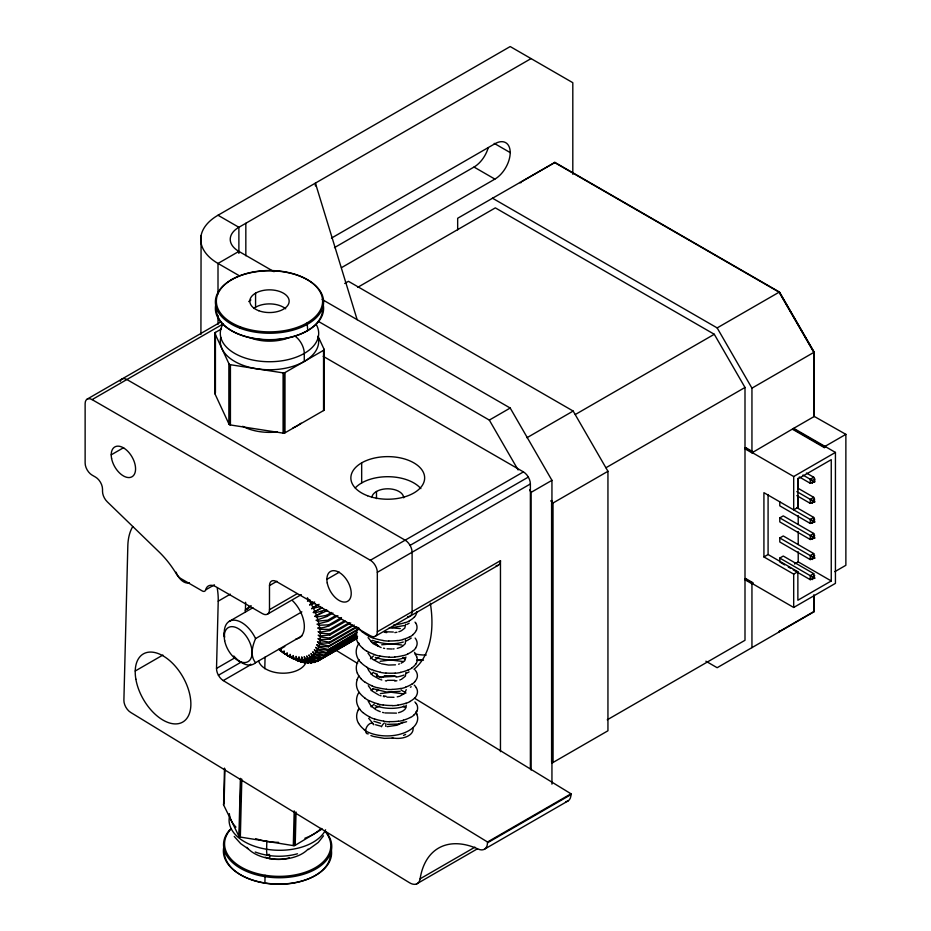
<?xml version="1.0" encoding="UTF-8"?>
<svg xmlns="http://www.w3.org/2000/svg" width="931" height="931" viewBox="0 0 931 931"><rect width="100%" height="100%" fill="white"/><g stroke="black" fill="none" stroke-linecap="round" stroke-linejoin="round"><path stroke-width="1.4" d="M200.921 334.427L201.084 235.531M132.726 526.597A63.948 36.926 60 0 0 127.826 545.938L123.893 700.24A9.834 5.679 60 0 0 130.643 712.401L409.524 882.751A14.756 8.519 60 0 0 420.114 878.817A93.461 53.963 60 0 1 478.185 849.06A14.756 8.519 60 0 0 487.495 842.811L487.518 841.996L223.265 680.584A9.834 5.679 60 0 1 216.516 668.423L218.226 601.158A63.948 36.926 60 0 0 217.284 588.38M322.266 828.927L295.197 845.313A1.967 1.164 1.5 0 1 293.312 845.616L240.338 837.074A1.967 1.164 1.5 0 1 238.918 836.247L223.603 804.908L224.499 768.11M224.953 769.041L224.068 803.779A1.967 1.164 1.5 0 0 223.603 804.908M238.918 836.247L240.396 778.339M239.453 836.771L240.92 778.863M245.365 612.284L245.621 602.264M240.338 837.074L241.816 779.177M264.776 668.702L265.079 657.1M266.825 841.345L266.627 849.258A14.756 2.63 -80.8 0 0 269.047 854.251M269.664 858.603L269.757 855.042M293.312 845.616L294.196 810.866M294.336 845.616L295.185 812.321M295.197 845.313L296.046 812.018M385.748 726.389L385.83 723.492M565.606 801.696A14.756 8.519 60 0 0 570.982 794.608L571.006 793.794L414.679 698.308M231.225 279.905L231.924 279.509M356.41 626.644L329.516 642.169L320.078 640.54L317.983 638.561L320.171 639.609L329.83 639.166L329.888 638.142L352.581 625.038M554.376 162.425L779.491 292.392L813.869 351.941L814.008 416.576L814.16 352.104L779.491 292.066L554.923 162.413L457.668 218.261L457.668 229.852M329.504 642.239L329.376 643.077L319.694 643.018L317.494 641.727L319.519 643.891L328.783 645.939L358.132 628.995M329.365 643.135L357.108 627.11M814.148 416.366L845.872 434.346L845.872 565.292L834.816 571.669M328.783 645.939L328.573 646.766L357.97 629.833M779.119 631.951L779.538 630.787M355.107 639.003L355.363 638.096M265.091 875.256L264.893 883.17M357.062 632.463L327.398 650.21L317.82 649.082L315.667 647.324L317.483 649.803L326.304 652.538L356.864 634.884M301.865 611.865L255.571 638.596C252.394 646.044 249.787 655.738 255.571 662.686L301.865 635.966M284.805 646.533L281.081 648.674L280.266 650.56L282.489 651.607M326.281 652.584L325.897 653.259L316.447 651.665L314.352 649.698L316.028 652.305L324.57 655.308L357.585 636.245M308.568 599.587L307.474 601.158L310.302 600.123M323.499 835.794L318.297 842.427L308.394 849.584M324.535 655.343L324.116 655.89L356.876 637.002M814.101 352.232L751.945 388.157L751.945 452.024L752.644 451.616L752.644 452.419L751.945 452.827L744.998 448.812L744.998 578.942L752.644 583.365L752.644 582.562L745.684 578.547L744.998 578.942M370.468 658.717L373.494 655.936M314.864 603.311L309.651 604.836L312.828 602.066M371.097 706.827L374.215 704.092M371.108 690.546L373.401 688.475M371.12 674.265L373.447 672.205M371.155 641.703L372.703 640.33M357.399 638.235L317.599 661.196L310.116 657.717L308.906 654.9L310.733 657.367L320.159 659.683L312.327 656.285L310.954 653.515L312.886 655.831C324.907 659.648 325.536 658.182 314.306 654.47L312.769 651.77L314.794 653.923L324.093 655.924M813.869 594.746L813.869 611.888L814.16 595.7M320.462 606.57L311.617 608.63L317.552 604.626M403.216 722.188L397.072 725.226L387.156 726.645M409.128 639.434L411.246 638.061M402.378 646.417L405.334 643.624L405.509 639.969M410.455 687.229L411.223 686.752M813.869 611.888L717.161 667.713L705.873 661.196M218.005 293.893L218.005 263.438A59.037 34.086 0 0 1 218.005 215.247L510.2 46.55L572.809 82.696L572.809 174.283M531.066 58.595L238.883 227.292L218.005 215.247M274.051 271.701L238.883 251.393L218.005 263.438L239.36 275.774M331.448 238.115L494.896 143.746A21.646 12.499 -60 0 1 510.2 152.591A21.646 12.499 -60 0 1 494.896 179.101L341.502 267.651M334.462 247.623L474.019 167.045A21.646 12.499 -60 0 0 488.275 147.61M87.165 399.12L221.345 321.649M297.001 593.78L269.49 609.677A9.834 5.679 60 0 1 262.53 613.692L215.526 586.553A14.756 8.519 60 0 0 205.646 589.882A4.923 2.84 60 0 1 202.271 590.952L181.045 578.686A9.834 5.679 60 0 1 176.285 573.775A66.741 38.532 60 0 0 159.131 552.002L107.251 501.786A9.834 5.679 60 0 1 102.526 491.44L102.526 489.171A9.834 5.679 60 0 0 95.567 477.126L92.088 475.113A9.834 5.679 60 0 1 85.128 463.068L85.128 403.623A9.834 5.679 60 0 1 92.088 399.608L222.497 324.314M324.058 409.465A1.967 1.14 0 0 1 323.557 410.559L284.991 432.822A1.967 1.14 0 0 1 283.094 433.124L230.423 424.967A1.967 1.14 0 0 1 229.026 424.164L229.026 363.916L214.91 333.507A1.967 1.14 0 0 1 215.422 332.414L221.45 328.934M344.703 283.478L348.45 281.313L573.159 411.048L607.943 471.295L607.943 730.777L551.92 763.117M521.523 181.731L554.946 162.425L555.353 162.995M357.597 287.4L495.339 207.869L714.286 334.276L744.998 387.471L744.998 448.009L752.644 452.419M111.22 454.828L123.637 447.66M229.026 363.916A1.967 1.14 0 0 0 230.423 364.719L283.094 372.877A1.967 1.14 0 0 0 284.991 372.575L323.557 350.312A1.967 1.14 0 0 0 324.058 349.218L318.181 336.545M318.495 321.463L489.322 420.09L510.2 408.034L551.943 480.338L551.943 784.146M205.646 589.882L214.398 584.831M218.226 601.158L230.329 594.164M269.49 609.677L269.49 585.576L276.938 581.27M526.946 437.733L573.159 411.048M492.452 198.175L717.161 327.91L779.375 292.043M575.288 414.528L714.286 334.276M135.228 671.007L162.867 655.052M229.154 621.431L252.906 607.722M326.886 579.35L339.303 572.169M267.453 614.181L301.33 594.618M92.088 399.608L370.363 560.264L523.42 471.901A9.834 5.679 60 0 1 530.379 483.957L530.379 768.936M410.071 545.38L528.331 477.091M309.651 604.836L314.62 601.973M311.617 608.63L319.065 604.335M269.49 585.576A9.834 5.679 60 0 1 276.449 581.549L370.363 635.78A9.834 5.679 60 0 0 377.323 631.765L377.323 572.321L530.379 483.957M216.516 668.423L234.659 657.938M326.444 609.642L315.411 612.773L313.351 612.493L322.045 607.478M331.506 612.482L326.467 615.391L316.959 616.939L314.841 616.392L322.289 612.098M531.066 770.03L531.066 492.383L551.943 480.338M314.841 616.392L327.654 610.387M218.413 675.254L241.397 661.988M335.404 615.775L327.84 620.151L318.239 621.105L316.075 620.29L326.828 616.566L332.949 613.04M223.265 680.584L251.091 664.513A9.834 5.679 60 0 1 250.544 664.152M341.491 617.567L328.876 624.841L319.217 625.236L317.029 624.166L328.131 621.314L337.906 615.67M341.305 618.929C334.136 623.2 326.397 628.553 317.704 627.96L319.903 629.275L329.574 629.437L344.703 620.698M606 467.723L744.998 387.471M349.241 622.723L329.911 633.883L320.264 633.196L318.088 631.637L320.206 632.161L329.69 630.555L345.587 621.373M607.943 471.295L552.944 503.054L551.536 500.517M329.888 638.142L320.334 636.967L318.181 635.186L320.345 635.978L329.935 634.954L350.719 622.955M329.83 639.166L354.28 625.038M281.081 648.674L281.115 651.235L286.818 654.749L283.455 652.957L284.083 650.885L284.316 653.55C287.539 654.214 291.624 660.603 290.123 654.33L290.775 657.123L297.873 660.905L299.619 659.963M297.932 660.929L293.125 658.066L293.114 655.529L293.963 658.357L300.666 661.86L303.11 660.451M300.713 661.883L303.227 661.138M301.551 662.116L296.267 659.008L296.046 656.355L297.094 659.195L304.216 662.709L306.66 661.301M304.216 662.709L306.753 661.883M327.398 650.21L356.817 633.22M305.077 662.849L299.317 659.555L298.898 656.821L300.119 659.625L307.637 663.093L310.081 661.685M307.695 663.105L310.151 662.15M325.897 653.259L356.166 635.78M308.464 663.128L302.261 659.695L301.632 656.902L303.029 659.672L310.919 663.023L313.363 661.615M310.919 663.023L314.236 661.487M311.71 662.942L305.054 659.439L304.228 656.611L305.775 659.299L314.026 662.5L319.065 659.579M321.591 658.124L325.792 655.703M329.155 653.76L331.68 652.305M339.245 647.941L343.446 645.509M344.284 645.02L349.334 642.111M314.119 662.476L356.759 637.921M321.975 658.205L357.283 637.828M314.759 662.29L307.684 658.776L306.66 655.936L308.359 658.531L316.924 661.51L357.271 638.212M377.323 631.765L500.459 560.671L500.459 751.654M375.286 636.269L498.422 565.175M744.998 448.009L745.684 447.602L752.644 451.616M744.998 448.812L745.684 447.602M751.945 452.827L793.003 428.726L824.994 447.206L824.994 446.403M793.003 428.726L793.003 429.528L793.689 428.33L813.869 416.681M845.872 434.346L824.307 446.799L824.307 447.602L824.994 447.206M751.945 452.419L793.689 476.521L835.433 452.419L835.433 583.365L793.689 607.466L751.945 583.365L752.644 582.562M813.729 477.242L810.249 479.256L810.249 483.27L814.706 481.827L814.706 479.093L813.729 477.242L806.421 473.029M802.941 475.031L812.332 480.454L814.706 479.093M796.843 495.618L810.249 503.357L814.706 501.902L813.729 497.329L810.249 499.342L796.843 491.591M779.782 517.892L783.262 515.89L813.729 533.475L814.706 538.06L810.249 539.503L779.782 521.907L779.782 517.892L812.332 536.687L814.706 535.325M810.249 503.357L810.249 499.342L812.332 500.541L814.706 499.179M813.729 517.415L810.249 519.417L810.249 523.443L814.706 521.988L813.729 517.415L796.668 507.558M779.782 537.978L783.262 535.965L813.729 553.561L814.706 558.135L810.249 559.589L779.782 541.993L779.782 537.978L812.332 556.773L814.706 555.411M793.689 476.521L793.689 509.862L797.867 507.453L797.867 478.93L831.255 459.658L831.255 580.956L797.867 600.239L797.867 571.715L793.689 574.124L763.92 556.936L763.92 492.674L812.332 520.627L814.706 519.265M763.92 556.936L768.087 554.527L797.867 571.715M813.729 533.475L810.249 535.488L810.249 539.503M779.782 562.08L779.782 558.065L783.262 556.051L813.729 573.647L814.706 578.221L810.249 579.676L793.189 569.819M607.245 719.814L744.998 640.284L744.998 579.745L745.684 578.547M751.945 583.365L752.644 582.957M744.998 579.745L751.945 583.772L752.644 583.365M794.504 564.023L798.216 561.882L831.255 580.956M813.729 553.561L810.249 555.574L810.249 559.589M813.729 573.647L810.249 575.649L810.249 579.676M779.782 558.065L812.332 576.859L814.706 575.498M779.491 631.393L814.16 611.388L813.869 610.748M420.114 878.817L474.938 847.163M487.518 841.996L571.006 793.794M416.448 884.019L477.498 848.769M487.495 842.811L570.982 794.608M484.725 849.037L568.213 800.835M322.231 607.617L313.351 612.493M406.894 624.457L409.151 623.223M519.591 182.511L520.906 182.779M401.389 630.753L404.822 628.099L405.613 624.457M374.402 659.858L378.929 657.74M406.754 673.09L409.093 671.891M401.447 679.304L405.392 676.197L405.869 672.554M375.181 708.025L379.778 705.966M406.009 641.04L408.406 639.876M401.168 663.244L404.834 660.661L405.928 657.042M317.552 661.219L316.959 661.487M401.657 646.812L400.051 647.522M375.565 643.018L377.858 641.971M403.519 735.385L405.648 734.443M376.38 691.209L378.696 690.197M400.598 631.113L398.852 631.753M400.062 696.051L404.81 693.223L406.219 689.627M399.771 679.979L400.633 679.653M406.614 721.723L397.781 724.074L387.459 724.353M405.09 657.6C395.535 660.975 384.875 660.568 375.309 657.437M398.538 664.187L399.469 663.908M404.298 625.527L391.648 627.68M404.904 706.198C395.268 709.422 384.584 708.922 375.03 705.617M399.166 647.825L397.246 648.348M398.526 712.704C401.971 711.819 407.08 709.492 406.219 705.139M399.155 696.353L397.211 696.842M403.309 642.029C393.51 644.915 382.781 644.229 373.284 640.586M297.489 853.785C283.676 857.591 268.687 856.974 255.234 852.028M380.127 661.301L390.601 659.963L403.519 661.58M380.372 693.572L390.973 692.233L403.903 693.898M396.92 632.254L394.825 632.615M396.885 680.747L394.756 681.085M381.722 644.787L392.207 643.821L401.948 645.043M381.966 677.058L395.85 676.267M400.086 691.361L386.516 692.024L373.028 688.742M396.501 713.134L384.91 712.937M395.5 664.827L388.623 665.06L381.477 663.78M392.917 738.085L384.34 738.376L373.715 736.514M392.952 648.954L394.069 648.86M394.895 680.317L387.296 680.328M393.988 697.307L386.947 697.144M394.756 675.953L384.282 675.65M393.313 632.021L385.632 631.765M391.8 649L387.063 648.791M389.309 627.645L400.318 628.565M328.55 646.824L318.902 646.195L316.726 644.659L318.646 646.987L327.712 649.407M386.702 632.626L384.305 632.254M552.386 762.594L552.979 762.501L552.979 503.031L552.339 503.287L552.386 762.594L551.594 762.175L551.594 503.368L552.292 503.299L550.838 500.797M385.387 680.794L386.586 680.98M383.525 695.853L386.121 696.307M383.467 648.185L384.654 648.43M380.674 726.11L375.589 724.737M383.363 696.493L384.55 696.749M382.536 712.39L383.712 712.681M380.465 723.294L373.89 721.269M380.674 679.63L381.826 679.979M381.128 647.58L372.935 643.554L368.071 637.619M374.146 673.101L377.404 674.195M379.895 695.457L381.035 695.841M370.91 735.548L373.25 736.363M380.337 663.419L372.4 659.171L367.943 653.097M380.244 711.668L377.008 710.306M379.557 679.234L372.679 675.441L368.455 670.215M378.789 695.026L372.167 691.035L368.304 685.705M307.114 330.947L307.754 330.517L307.114 322.917M402.646 657.693L404.217 658.554M404.066 706.676L403.344 706.268L404.869 707.153M288.144 655.866L286.69 655.028L287.109 652.782L287.551 655.517L294.266 659.299L289.657 656.681M494.233 143.374L510.2 152.591M474.019 167.045L494.896 179.101M793.689 428.33L835.433 452.419M793.003 429.528L824.307 447.602M813.729 481.269L814.706 481.827M799.287 476.94L810.249 483.27M797.879 488.181L813.729 497.329M813.729 501.344L814.706 501.902M813.729 521.43L814.706 521.988M810.249 523.443L779.782 505.847L779.782 501.832M813.729 537.501L814.706 538.06M813.729 557.576L814.706 558.135M813.729 577.662L814.706 578.221M780.993 562.778L784.658 564.896M788.313 567.002L790.745 568.41M322.126 299.456L510.2 408.034M323.208 356.317L523.42 471.901M376.008 709.771L370.992 705.896L368.199 701.171M279.335 649.407L280.697 650.222M248.135 848.828L240.768 843.707L234.228 836.445M335.288 649.815L357.62 663.454M376.229 674.824L381.186 677.849M401.04 689.976L405.997 693.001M364.324 729.974L365.615 730.928A30.502 17.456 -0.4 0 0 402.436 733.512A30.502 17.456 -0.4 0 0 416.646 713.809M403.426 658.089L404.671 658.997M373.54 724.237L368.676 718.301M414.504 652.352L415.668 654.051M779.084 292.159L813.869 352.407M717.161 327.91L751.945 388.157M489.322 420.09L518.113 469.946M529.634 489.892L531.066 492.383M214.91 332.926L214.91 393.755L229.026 424.164M324.791 610.689L325.07 611.423M316.959 616.939L317.925 619.999M326.467 615.391L326.746 616.275M367.861 668.574L368.129 669.401M357.143 319.67L315.4 183.116L315.4 185.944M328.922 625.062L329.062 625.853M329.574 629.437L329.69 630.555M329.911 633.883L329.935 634.954M812.332 480.454L812.332 483.189M812.332 500.541L812.332 503.275M812.332 520.627L812.332 523.362M812.332 536.687L812.332 539.421M812.332 556.773L812.332 559.508M812.332 576.859L812.332 579.594M798.216 478.115L798.216 489.671M798.216 495.455L798.216 508.442M798.216 515.669L798.216 524.328M798.216 531.554L798.216 544.542M798.216 551.769L798.216 561.882M793.689 574.124L793.689 607.466M768.087 494.547L768.087 554.527M751.945 583.772L751.945 647.627M376.485 491.498L376.485 498.609M361.67 462.87L361.67 482.945M324.058 349.218L324.058 410.059M323.557 350.312L323.557 410.559M304.274 361.449L304.274 353.408A14.756 8.519 60 0 0 294.615 335.823M284.991 372.575L284.991 432.822M284.106 372.877L284.106 433.124M283.094 372.877L283.094 433.124M255.571 293.16L255.571 307.218M245.831 223.277L245.831 255.757M238.883 253.395L238.883 227.292A29.513 17.037 0 0 0 238.883 251.393M230.423 364.719L230.423 424.967M229.538 364.428L229.538 424.676M224.266 632.568L224.266 636.583M218.005 315.644L218.005 324.349M215.422 332.414L215.422 392.661A1.967 1.14 0 0 0 214.91 393.755M253.698 308.475A19.679 11.358 0 0 1 285.701 308.813M322.871 303.32A54.114 31.247 0 0 1 270.479 339.664A54.114 31.247 0 0 1 215.817 304.449M322.533 310.907A53.125 30.676 0 0 1 266.58 339.862A53.125 30.676 0 0 1 216.446 307.556M316.331 324.651A49.192 28.395 0 0 1 268.594 361.728A49.192 28.395 0 0 1 223.231 323.674M317.878 336.242A49.192 28.395 0 0 1 270.479 369.758A49.192 28.395 0 0 1 220.787 337.371M301.074 423.198A39.358 22.716 0 0 1 292.962 427.876M277.345 431.914A39.358 22.716 0 0 1 242.7 426.293M287.958 338.058A34.435 19.877 0 0 1 249.962 337.662M248.728 301.609A24.602 14.198 0 0 1 250.87 299.945M368.245 733.919A5.912 3.445 -60.4 0 1 366.954 726.564A5.912 3.445 -60.4 0 1 373.785 724.784M415.982 711.668A5.912 4.69 -25.1 0 1 416.576 714.601M364.568 729.846A31.002 19.702 4.2 0 1 358.679 723.434M358.586 723.457A30.479 19.76 2.2 0 1 357.108 719.838A31.026 20.226 0.8 0 1 356.945 713.612A30.479 19.877 -1.6 0 1 358.307 709.957M358.214 709.946A31.026 20.11 -3 0 1 358.877 708.747M414.889 701.962A30.514 15.117 -3.6 0 1 416.238 703.673M416.343 703.65A31.026 15.187 -2.5 0 1 417.6 708.235A30.479 14.791 -0.4 0 1 417.018 710.993M416.948 710.981A31.026 15.105 0.8 0 1 413.608 715.241M413.76 715.276A30.514 15.129 2.8 0 1 410.559 717.498M410.385 717.405A31.026 15.652 3.9 0 1 403.356 720.163M403.507 720.291A30.479 15.978 5.4 0 1 398.491 721.316M398.375 721.164A31.026 16.688 6 0 1 389.321 721.618M389.344 721.793A30.514 17.2 6.7 0 1 383.7 721.281M383.723 721.106A31.026 17.957 6.7 0 1 374.728 718.988M374.623 719.116A30.479 18.411 6.3 0 1 369.688 717.079M369.816 716.975A31.026 19.155 5.7 0 1 362.997 712.541M362.869 712.599A30.514 19.423 4.1 0 1 359.843 709.387M359.948 709.352A31.026 19.993 3 0 1 356.969 703.452A30.479 19.877 0.7 0 1 356.561 699.728A31.026 20.261 -0.7 0 1 358.237 693.572A30.514 19.772 -3.1 0 1 358.994 692.408M414.237 685.123A31.026 15.524 -4.3 0 1 416.308 687.695M416.238 687.718A30.479 14.908 -2.4 0 1 417.332 690.43A31.026 15.082 -1.2 0 1 416.739 695.038A30.514 14.861 0.9 0 1 415.121 697.668M414.993 697.645A31.026 15.257 2.1 0 1 410.024 701.415M410.199 701.497A30.479 15.408 4 0 1 406.137 703.289M405.986 703.173A31.026 16.025 4.9 0 1 397.898 705.081M398.014 705.233A30.514 16.455 6.1 0 1 392.579 705.675M392.533 705.5A31.026 17.189 6.5 0 1 383.235 704.93M383.2 705.093A30.479 17.689 6.7 0 1 377.683 703.952M377.765 703.801A31.026 18.469 6.5 0 1 369.398 700.682M369.258 700.787A30.514 18.876 5.6 0 1 364.975 698.215M365.103 698.134A31.026 19.551 4.8 0 1 359.657 693.001A30.479 19.656 2.9 0 1 357.527 689.51A31.026 20.179 1.5 0 1 356.445 683.342A30.514 19.923 -0.9 0 1 357.225 679.618M357.155 679.618A31.026 20.191 -2.3 0 1 358.935 676.011M415.075 669.994A31.026 15.28 -3.1 0 1 417.274 674.475A30.514 14.826 -1.1 0 1 417.228 677.256A31.026 15.071 0.2 0 1 414.726 681.678M414.854 681.701A30.479 15.001 2.2 0 1 412.13 684.087M411.968 684.017A31.026 15.501 3.3 0 1 405.555 687.148M405.73 687.264A30.514 15.792 5 0 1 400.982 688.568M400.854 688.416A31.026 16.455 5.7 0 1 392.032 689.382M392.091 689.545A30.479 16.921 6.5 0 1 386.458 689.359M386.47 689.184A31.026 17.701 6.7 0 1 377.288 687.567M377.195 687.718A30.514 18.201 6.5 0 1 372.016 685.961M372.132 685.833A31.026 18.946 6 0 1 364.719 681.818M364.58 681.888A30.479 19.237 4.7 0 1 361.1 678.874M361.216 678.827A31.026 19.865 3.6 0 1 357.376 673.125M357.306 673.136A30.514 19.854 1.4 0 1 356.387 669.447A31.026 20.261 0 0 1 357.132 663.233A30.479 19.819 -2.4 0 1 359.063 659.672M414.982 654.051A30.514 15.012 -3 0 1 416.634 656.692M416.704 656.692A31.026 15.117 -1.8 0 1 417.018 661.313A30.479 14.815 0.3 0 1 415.913 664.024M415.808 664.001A31.026 15.175 1.5 0 1 411.63 668.039M411.793 668.097A30.514 15.268 3.4 0 1 408.15 670.111M407.987 670.017A31.026 15.827 4.4 0 1 400.388 672.357M400.528 672.496A30.479 16.199 5.8 0 1 395.268 673.241M395.186 673.066A31.026 16.933 6.3 0 1 385.969 673.02M385.958 673.183A30.514 17.445 6.7 0 1 380.348 672.357M380.407 672.194A31.026 18.213 6.7 0 1 371.69 669.575M371.562 669.692A30.479 18.643 6 0 1 366.93 667.376M367.058 667.283A31.026 19.365 5.2 0 1 360.902 662.476M360.774 662.523A30.514 19.563 3.5 0 1 358.249 659.148A31.026 20.098 2.3 0 1 356.259 653.062A30.479 19.9 -0.1 0 1 356.433 649.326A31.026 20.238 -1.5 0 1 359.017 643.274M415.11 638.061A31.026 15.396 -3.7 0 1 416.634 640.737A30.479 14.849 -1.7 0 1 417.123 643.507A31.026 15.059 -0.5 0 1 415.575 648.046M415.68 648.057A30.514 14.931 1.6 0 1 413.457 650.583M413.306 650.536A31.026 15.373 2.7 0 1 407.58 654.004M407.755 654.097A30.479 15.583 4.5 0 1 403.332 655.657M403.193 655.529A31.026 16.234 5.3 0 1 394.709 656.972M394.791 657.135A30.514 16.688 6.3 0 1 389.228 657.263M389.205 657.077A31.026 17.445 6.6 0 1 379.918 655.994M379.86 656.146A30.479 17.933 6.6 0 1 374.483 654.691M374.588 654.551A31.026 18.713 6.3 0 1 366.663 650.978M366.523 651.06A30.514 19.074 5.2 0 1 362.613 648.255M362.741 648.197A31.026 19.726 4.2 0 1 358.074 642.751M357.981 642.774A30.479 19.76 2.2 0 1 356.503 639.155A31.026 20.226 0.8 0 1 356.34 632.94A30.514 19.9 -1.6 0 1 357.702 629.275M357.609 629.263A31.026 20.121 -3 0 1 358.272 628.076M415.017 622.129A30.479 15.105 -3.6 0 1 415.633 622.99M415.738 622.979A31.026 15.187 -2.5 0 1 416.995 627.552A30.514 14.815 -0.4 0 1 416.413 630.322M416.343 630.31A31.026 15.105 0.8 0 1 413.003 634.558M413.155 634.605A30.479 15.117 2.8 0 1 409.954 636.816M409.78 636.734A31.026 15.652 3.9 0 1 402.751 639.481M402.902 639.609A30.514 16.002 5.4 0 1 397.874 640.644M397.77 640.481A31.026 16.688 6 0 1 388.704 640.935M388.739 641.11A30.479 17.177 6.7 0 1 383.083 640.598M383.118 640.435A31.026 17.957 6.7 0 1 374.122 638.305M374.018 638.445A30.514 18.434 6.3 0 1 369.083 636.397M369.211 636.292A31.026 19.155 5.7 0 1 362.392 631.858M362.252 631.916A30.479 19.4 4.1 0 1 359.238 628.704A31.026 19.993 3 0 1 358.528 627.541M416.867 611.609A31.026 15.082 -1.2 0 1 416.134 614.355A30.479 14.849 0.9 0 1 414.516 616.997M414.388 616.962A31.026 15.257 2.1 0 1 409.407 620.733M409.582 620.814A30.514 15.42 4 0 1 405.532 622.618M405.369 622.49A31.026 16.025 4.9 0 1 397.293 624.398M397.409 624.55A30.479 16.432 6.1 0 1 393.813 624.91M407.685 616.613A9.834 5.679 60 0 0 412.107 611.679L412.107 552.234A9.834 5.679 60 0 0 405.148 540.178L126.872 379.522A9.834 5.679 60 0 0 120.227 381.349M500.459 560.671A9.834 5.679 60 0 1 496.165 565.606M355.258 487.925A36.891 21.297 0 0 1 388.425 476.707A36.891 21.297 0 0 1 420.87 488.624M371.83 497.503A15.943 9.205 0 0 1 388.052 488.798A15.943 9.205 0 0 1 403.705 497.841M403.984 675.033A109.695 63.331 60 0 1 395.978 677.151M383.397 677.361A109.695 63.331 60 0 1 376.706 676.22M430.32 603.195A109.695 63.331 60 0 1 413.992 669.261M423.477 660.195A109.695 63.331 60 0 1 417.204 660.382M378.056 645.951A109.695 63.331 60 0 1 373.54 642.786M308.114 849.072A34.435 20.447 1.5 0 1 277.135 859.301A34.435 20.447 1.5 0 1 246.89 847.35M326.222 832.256A54.114 32.131 1.5 0 1 276.577 877.712A54.114 32.131 1.5 0 1 230.015 829.544M325.361 831.709A53.125 31.549 1.5 0 1 276.612 876.327A53.125 31.549 1.5 0 1 230.9 829.056M330.854 847.582A54.114 32.131 1.5 0 1 278.392 884.078A54.114 32.131 1.5 0 1 223.824 846.896M330.482 855.356A53.125 31.549 1.5 0 1 276.414 884.241A53.125 31.549 1.5 0 1 224.348 852.365M289.262 857.87A24.602 14.605 1.5 0 1 265.195 857.195M325.594 829.789A49.192 29.21 1.5 0 1 268.384 849.514A49.192 29.21 1.5 0 1 229.492 816.487M321.125 828.392A49.192 29.21 1.5 0 1 304.868 838.237M278.602 842.369A49.192 29.21 1.5 0 1 255.734 838.68M235.939 827.124A49.192 29.21 1.5 0 1 229.329 813.589M255.571 662.686A24.602 14.198 60 0 1 233.809 655.994M224.685 637.2A24.602 14.198 60 0 1 234.379 620.162A24.602 14.198 60 0 1 255.571 638.596M426.223 655.04A108.229 62.482 60 0 1 415.948 654.156M292.52 600.67A24.695 14.256 60 0 1 304.239 624.317A24.695 14.256 60 0 1 295.977 638.969M318.239 621.117A47.318 27.325 60 0 1 311.815 656.669A47.318 27.325 60 0 1 278.73 649.268M307.335 597.737A47.318 27.325 60 0 1 316.575 615.833M422.069 659.846A109.206 63.052 60 0 1 417.053 659.928M378.638 645.939A109.206 63.052 60 0 1 374.146 642.821M412.864 727.635A15.943 9.473 1.5 0 1 392.265 737.864M381.512 726.774A15.943 9.473 1.5 0 1 384.34 723.061M306.136 661.964A24.183 14.361 1.5 0 1 282.058 673.194A24.183 14.361 1.5 0 1 258.539 660.789M189.412 582.631A12.091 6.982 60 0 1 176.087 572.204M251.102 605.627A63.948 36.926 60 0 1 246.878 609.293M249.205 606.523A63.948 36.926 60 0 1 245.167 610.224M370.363 560.264A9.834 5.679 60 0 1 377.323 572.321M258.737 310.71A19.679 11.358 0 0 0 289.134 301.819A19.679 11.358 0 0 0 260.599 291.066A19.679 11.358 0 0 0 258.737 310.71M239.907 328.166A54.114 31.247 0 0 0 323.523 303.715A54.114 31.247 0 0 0 245.039 274.133A54.114 31.247 0 0 0 239.907 328.166M240.442 326.886A53.125 30.676 0 0 0 322.533 302.878A53.125 30.676 0 0 0 245.481 273.83A53.125 30.676 0 0 0 240.442 326.886M367.582 495.758A36.891 21.297 0 0 0 424.594 479.093A36.891 21.297 0 0 0 371.085 458.925A36.891 21.297 0 0 0 367.582 495.758M224.674 640.691A19.679 11.358 60 0 0 247.844 661.755A19.679 11.358 60 0 0 242.025 631.393A19.679 11.358 60 0 0 224.674 640.691M135.856 679.141A39.358 22.716 60 0 0 181.778 722.572A39.358 22.716 60 0 0 171.513 662.278A39.358 22.716 60 0 0 135.856 679.141M327.247 582.946A17.212 9.938 60 0 0 347.507 601.368A17.212 9.938 60 0 0 342.422 574.811A17.212 9.938 60 0 0 327.247 582.946M111.58 458.424A17.212 9.938 60 0 0 131.841 476.858A17.212 9.938 60 0 0 126.756 450.29A17.212 9.938 60 0 0 111.58 458.424"/></g></svg>
